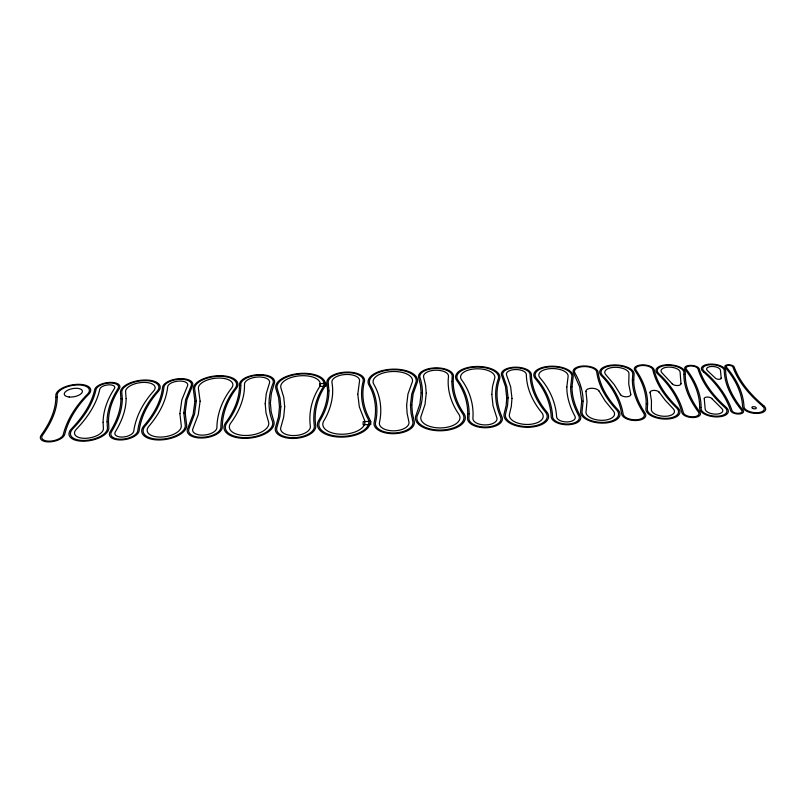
<?xml version="1.0" encoding="UTF-8"?>
<svg xmlns="http://www.w3.org/2000/svg" width="806" height="806" viewBox="0 0 806 806"><rect width="100%" height="100%" fill="white"/><g stroke="black" fill="none" stroke-linecap="round" stroke-linejoin="round"><path stroke-width="1.21" d="M711.638 398.396L721.551 408.299A8.886 4.252 7.2 0 1 716.322 414.133A8.886 4.252 7.2 0 1 705.159 408.894L704.273 398.658M672.426 384.019L662.169 373.057A9.591 4.403 5.4 0 1 668.355 367.113A9.591 4.403 5.4 0 1 680.133 372.412L680.959 383.706M658.915 391.897L665.202 400.209L673.04 408.561A11.627 5.682 5.9 0 1 665.544 416.289A11.627 5.682 5.9 0 1 651.359 409.337L651.47 400.914L650.089 392.21M620.6 394.809L614.253 384.603L605.991 374.911A12.14 5.682 4.1 0 1 614.555 367.314A12.14 5.682 4.1 0 1 628.982 374.085L628.73 384.019L630.766 394.446M598.989 390.95L605.064 400.894L613.064 410.607A14.317 7.163 4.3 0 1 602.828 420.299A14.317 7.163 4.3 0 1 586.043 411.584L587.02 401.489L585.952 391.414M721.229 378.175L720.433 370.266A6.972 3.133 6.4 0 0 711.668 366.458A6.972 3.133 6.4 0 0 707.507 370.72L715.355 378.115A3.063 1.39 6.6 0 0 719.002 379.294A3.063 1.39 6.6 0 0 721.179 377.873M704.303 398.859A3.939 1.854 6.8 0 1 707.164 397.056A3.939 1.854 6.8 0 1 711.819 398.597M680.899 383.404A4.514 2.106 5.8 0 1 677.524 385.54A4.514 2.106 5.8 0 1 672.184 383.716M650.271 392.975A4.715 2.247 5.4 0 1 653.747 390.396A4.715 2.247 5.4 0 1 659.419 392.643M630.624 393.963A5.249 2.539 4.7 0 1 626.574 396.804A5.249 2.539 4.7 0 1 620.358 394.336M585.992 391.635A6.67 3.234 3.8 0 1 591.443 388.28A6.67 3.234 3.8 0 1 599.1 391.162M107.077 421.75L107.42 427.664A18.78 8.997 -11 0 1 84.832 440.439A18.78 8.997 -11 0 1 72.742 428.913C83.381 417.83 92.7 404.662 96.055 389.429A11.415 5.179 -9.7 0 1 109.636 383.021A11.415 5.179 -9.7 0 1 118.008 388.643C111.641 398.486 107.117 409.901 107.077 421.75M120.95 398.748C120.93 410.556 116.215 421.84 110.13 431.764A15.102 7.375 -10.2 0 0 121.363 439.945A15.102 7.375 -10.2 0 0 139.156 430.726C141.121 415.977 148.536 402.396 158.359 391.404A20.079 9.269 -9 0 0 143.982 380.019A20.079 9.269 -9 0 0 120.497 392.754L120.95 398.748M185.179 412.763L186.559 424.258A22.729 11.244 -9.1 0 1 160.495 439.945A22.729 11.244 -9.1 0 1 143.942 425.79C153.321 414.909 161.019 401.781 162.6 387.273A15.223 7.093 -8 0 1 180.03 378.659A15.223 7.093 -8 0 1 192.302 386.215L186.942 399.756L185.179 412.763M196.271 401.106L194.558 414.103L189.138 428.349A16.271 8.191 -8 0 0 202.588 437.255A16.271 8.191 -8 0 0 220.894 427.2C220.955 413.105 226.516 399.433 235.11 388.381A21.117 9.994 -7.1 0 0 218.214 376.321A21.117 9.994 -7.1 0 0 194.77 389.822L196.271 401.106M270.383 402.98L271.199 412.037L273.687 420.752A25.218 12.815 -6.7 0 1 246.565 438.343A25.218 12.815 -6.7 0 1 225.811 422.475C233.921 411.624 239.765 398.436 239.463 384.674A17.661 8.423 -6 0 1 258.676 374.629A17.661 8.423 -6 0 1 274.312 383.424L271.38 393.257L270.383 402.98M284.689 406.698L283.722 416.924L280.871 427.301A14.941 7.717 -5.3 0 0 294.583 435.552A14.941 7.717 -5.3 0 0 310.36 426.243C308.486 412.662 311.962 398.617 319.367 387.152A19.858 9.612 -4.8 0 0 301.656 375.717A19.858 9.612 -4.8 0 0 281.082 388.522L283.762 397.308L284.689 406.698M327.599 390.527C327.679 401.076 324.173 411.403 318.733 420.349A26.437 13.692 -3.8 0 0 343.245 437.094A26.437 13.692 -3.8 0 0 369.329 418.536C363.163 407.373 361.189 393.902 364.433 381.52A18.87 9.148 -3.5 0 0 346.147 372.1A18.87 9.148 -3.5 0 0 326.954 382.86L327.599 390.527M421.125 392.935L419.906 403.977L416.108 415.1A24.936 12.896 -0.6 0 0 441.718 430.757A24.936 12.896 -0.6 0 0 463.873 413.387C456.387 402.768 452.005 389.6 453.486 376.543A17.5 8.463 -0.8 0 0 435.129 367.868A17.5 8.463 -0.8 0 0 418.717 377.782L420.561 385.58L421.125 392.935M508.112 397.832L507.528 405.579L505.624 413.549A20.936 10.71 2.1 0 0 528.827 426.535A20.936 10.71 2.1 0 0 545.491 412.118C536.736 401.569 530.298 388.482 530.056 374.558A13.692 6.569 1.5 0 0 514.792 367.808A13.692 6.569 1.5 0 0 502.994 375.525L506.793 386.517L508.112 397.832M581.72 400.985L580.693 411.04A19.737 9.884 4.3 0 0 603.825 423.1A19.737 9.884 4.3 0 0 617.9 409.71C608.067 399.313 599.986 386.467 598.052 372.06A12.493 5.884 3.3 0 0 583.504 365.964A12.493 5.884 3.3 0 0 573.59 372.936L579.675 386.94L581.72 400.985M632.388 379.938C632.357 391.988 637.314 403.484 643.823 413.418A10.68 5.299 5.2 0 1 635.934 419.805A10.68 5.299 5.2 0 1 623.149 414.153C620.801 399.444 612.933 386.054 602.596 375.515A15.919 7.456 4.1 0 1 613.85 365.571A15.919 7.456 4.1 0 1 632.76 374.437L632.388 379.938M179.899 413.659L181.219 425.175A17.269 8.544 -9.1 0 1 161.412 437.064A17.269 8.544 -9.1 0 1 148.818 426.344C158.359 415.161 166.167 401.68 167.668 386.809A10.135 4.725 -8 0 1 179.264 381.067A10.135 4.725 -8 0 1 187.425 386.104L181.844 399.867L179.899 413.659M183.808 412.904L185.168 424.5A21.309 10.538 -9.1 0 1 160.737 439.189A21.309 10.538 -9.1 0 1 145.211 425.931C154.631 414.969 162.359 401.761 163.92 387.152A13.904 6.478 -8 0 1 179.829 379.283A13.904 6.478 -8 0 1 191.032 386.185L185.632 399.705L183.808 412.904M240.782 385.459C240.843 398.99 235.07 411.916 227.101 422.616A23.817 12.1 -6.7 0 0 246.717 437.598A23.817 12.1 -6.7 0 0 272.327 420.994C267.582 408.995 268.146 395.262 273.033 383.404A16.362 7.798 -6 0 0 273.335 381.651L273.315 381.379A16.362 7.798 -6 0 0 262.575 375.354L262.121 375.314A16.362 7.798 -6 0 0 241.256 382.528L241.135 382.8A16.362 7.798 -6 0 0 240.762 384.553L240.782 385.459M279.491 406.698L278.493 416.853L275.602 427.17A20.341 10.508 -5.3 0 0 294.24 438.444A20.341 10.508 -5.3 0 0 315.71 425.729C313.796 412.541 317.02 398.829 324.173 387.636A24.905 12.05 -4.8 0 0 301.938 373.339A24.905 12.05 -4.8 0 0 276.115 389.358L278.624 397.741L279.491 406.698M280.841 406.698L279.904 416.642L276.972 427.2A18.931 9.783 -5.3 0 0 294.331 437.688A18.931 9.783 -5.3 0 0 314.32 425.86C312.406 412.571 315.71 398.779 322.924 387.515A23.596 11.415 -4.8 0 0 301.857 373.954A23.596 11.415 -4.8 0 0 277.405 389.137L279.984 397.761L280.841 406.698M328.919 390.759C328.959 401.277 325.463 411.554 320.053 420.49A25.046 12.977 -3.8 0 0 343.275 436.348A25.046 12.977 -3.8 0 0 367.989 418.767C361.823 407.514 359.829 393.963 363.143 381.5A17.561 8.513 -3.5 0 0 346.117 372.715A17.561 8.513 -3.5 0 0 328.254 382.739L328.919 390.759M357.783 394.245L359.335 406.909L364.201 419.442A21.087 10.921 -3.8 0 1 343.376 434.212A21.087 10.921 -3.8 0 1 323.8 420.893C330.712 409.478 334.349 395.706 331.941 382.407A13.863 6.72 -3.5 0 1 346.036 374.468A13.863 6.72 -3.5 0 1 359.476 381.419L357.783 394.245M411.816 405.025L412.4 413.135L414.143 421.075A20.2 10.518 -2.1 0 1 394.527 433.688A20.2 10.518 -2.1 0 1 374.125 422.515C377.037 409.952 375.445 396.27 368.926 385.046A24.754 12.05 -2.1 0 1 392.401 369.168A24.754 12.05 -2.1 0 1 416.873 383.334L413.095 394.013L411.816 405.025M426.243 393.207L425.014 404.471L421.266 415.634A19.606 10.135 -0.6 0 0 441.426 427.905A19.606 10.135 -0.6 0 0 458.866 414.294C451.259 403.353 446.867 389.822 448.499 376.442A12.513 6.055 -0.8 0 0 435.371 370.216A12.513 6.055 -0.8 0 0 423.654 377.329L425.598 385.339L426.243 393.207M451.904 381.49C451.783 393.016 456.035 404.239 462.573 413.619A23.555 12.181 -0.6 0 1 441.648 430.011A23.555 12.181 -0.6 0 1 417.448 415.241C422.918 403.605 424.087 389.923 420.007 377.671A16.211 7.838 -0.8 0 1 419.835 375.939L419.896 375.667A16.211 7.838 -0.8 0 1 431.16 368.866L431.704 368.785A16.211 7.838 -0.8 0 1 451.874 374.518L451.985 374.79A16.211 7.838 -0.8 0 1 452.186 376.523L451.904 381.49M467.732 413.68L467.551 418.213A17.43 8.997 0.8 0 0 486.532 427.734A17.43 8.997 0.8 0 0 501.977 416.984C496.768 405.176 495.146 391.363 499.579 379.062A22.155 10.72 0.4 0 0 475.872 366.478A22.155 10.72 0.4 0 0 456.811 380.583C463.772 390.124 467.802 401.841 467.732 413.68M566.82 387.082C566.759 397.328 570.114 407.322 574.97 416.239A9.37 4.765 3.3 0 1 567.404 421.931A9.37 4.765 3.3 0 1 556.614 416.893C555.838 402.446 549.45 388.673 539.99 377.853A14.669 7.002 2.5 0 1 551.385 368.564A14.669 7.002 2.5 0 1 568.049 376.845L566.82 387.082M570.638 387.001C570.588 397.156 573.963 407.05 578.829 415.856A13.38 6.801 3.3 0 1 568.029 424.006A13.38 6.801 3.3 0 1 552.614 416.803C551.949 402.637 545.773 389.096 536.544 378.457A18.407 8.785 2.5 0 1 550.861 366.821A18.407 8.785 2.5 0 1 571.786 377.198L570.638 387.001M699.679 407.04L699.668 408.36A14.437 6.911 7.2 0 0 717.814 416.904A14.437 6.911 7.2 0 0 726.277 407.403C714.539 396.874 703.981 384.16 699.265 368.886A7.385 3.345 5.9 0 0 690.158 365.36A7.385 3.345 5.9 0 0 685.11 369.39C693.472 380.12 699.668 393.217 699.679 407.04M122.29 398.668C122.28 410.516 117.565 421.83 111.48 431.804A13.662 6.68 -10.2 0 0 121.646 439.189A13.662 6.68 -10.2 0 0 137.745 430.857C139.75 416.007 147.256 402.345 157.15 391.273A18.74 8.644 -9 0 0 143.75 380.644A18.74 8.644 -9 0 0 121.827 392.542L122.29 398.668M200.1 401.116L198.286 414.516L193.007 428.439A12.241 6.166 -8 0 0 203.132 435.119A12.241 6.166 -8 0 0 216.905 427.583C217.056 413.186 222.829 399.272 231.634 388.029A17.359 8.211 -7.1 0 0 217.761 378.085A17.359 8.211 -7.1 0 0 198.498 389.207L200.1 401.116M265.204 403.655L265.97 412.692L268.458 421.669A19.828 10.075 -6.7 0 1 247.12 435.462A19.828 10.075 -6.7 0 1 230.768 423.019C239.019 411.856 244.913 398.305 244.49 384.21A12.634 6.025 -6 0 1 258.222 377.007A12.634 6.025 -6 0 1 269.395 383.324L266.312 393.399L265.204 403.655M370.75 421.347L370.74 424.49L363.113 424.762L363.163 421.619L370.75 421.347M406.607 405.468L407.131 413.387L408.854 421.588A14.84 7.728 -2.1 0 1 394.436 430.817A14.84 7.728 -2.1 0 1 379.435 422.646C382.326 409.72 380.543 395.686 373.783 384.22A19.737 9.612 -2.1 0 1 392.482 371.526A19.737 9.612 -2.1 0 1 411.977 382.86L407.967 394.013L406.607 405.468M410.466 405.035L411.03 413.156L412.773 421.206A18.8 9.793 -2.1 0 1 394.507 432.933A18.8 9.793 -2.1 0 1 375.505 422.546C378.417 409.891 376.775 396.119 370.196 384.835A23.445 11.415 -2.1 0 1 392.421 369.783A23.445 11.415 -2.1 0 1 415.594 383.213L411.795 393.882L410.466 405.035M469.112 413.79L468.941 418.254A16.029 8.282 0.8 0 0 486.401 426.999A16.029 8.282 0.8 0 0 500.617 417.115C495.388 405.216 493.796 391.313 498.289 378.931A20.855 10.085 0.4 0 0 475.983 367.083A20.855 10.085 0.4 0 0 458.05 380.372C465.082 390.003 469.193 401.821 469.112 413.79M491.821 394.356L493.02 405.791L496.738 417.488A12.06 6.226 0.8 0 1 486.038 424.913A12.06 6.226 0.8 0 1 472.9 418.344C473.978 404.652 469.707 390.769 461.556 379.767A17.148 8.292 0.4 0 1 476.286 368.816A17.148 8.292 0.4 0 1 494.612 378.588L492.547 386.356L491.821 394.356M583.101 401.307L582.083 411.181A18.326 9.178 4.3 0 0 603.563 422.364A18.326 9.178 4.3 0 0 616.64 409.942C606.767 399.474 598.646 386.537 596.742 372.029A11.183 5.269 3.3 0 0 583.715 366.579A11.183 5.269 3.3 0 0 574.849 372.815C579.907 381.419 583.131 391.263 583.101 401.307M633.728 379.707C633.647 391.797 638.624 403.343 645.163 413.287A12.1 6.015 5.2 0 1 636.236 420.531A12.1 6.015 5.2 0 1 621.738 414.123C619.441 399.514 611.653 386.205 601.407 375.727A17.248 8.07 4.1 0 1 613.598 364.957A17.248 8.07 4.1 0 1 634.09 374.558L633.728 379.707M647.611 403.927L647.339 408.944A15.677 7.667 5.9 0 0 666.471 418.344A15.677 7.667 5.9 0 0 676.566 407.896C665.685 397.408 656.205 384.613 652.779 369.642A8.624 3.98 4.8 0 0 642.392 365.481A8.624 3.98 4.8 0 0 636.065 370.246C642.916 380.089 647.651 391.797 647.611 403.927M685.241 374.437C685.16 388.301 691.78 401.166 699.85 412.047A9.37 4.544 6.7 0 1 693.482 417.568A9.37 4.544 6.7 0 1 681.926 412.692C678.108 397.61 668.92 384.371 657.646 373.863A14.75 6.77 5.4 0 1 667.177 364.765A14.75 6.77 5.4 0 1 685.291 372.876L685.241 374.437M108.478 421.195L108.83 427.422A20.221 9.682 -11 0 1 84.509 441.194A20.221 9.682 -11 0 1 71.502 428.762C82.081 417.76 91.37 404.672 94.735 389.55A12.755 5.783 -9.7 0 1 109.908 382.397A12.755 5.783 -9.7 0 1 119.278 388.673C113.031 398.355 108.588 409.559 108.478 421.195M506.762 397.922L506.158 405.499L504.254 413.407A22.336 11.415 2.1 0 0 529.008 427.271A22.336 11.415 2.1 0 0 546.77 411.886C538.055 401.418 531.628 388.411 531.366 374.589A15.002 7.194 1.5 0 0 514.651 367.193A15.002 7.194 1.5 0 0 501.725 375.646L505.483 386.618L506.762 397.922M511.971 398.436L511.336 406.305L509.513 413.952A16.966 8.675 2.1 0 0 528.333 424.45A16.966 8.675 2.1 0 0 541.854 412.783C532.978 402.013 526.489 388.653 526.338 374.488A9.984 4.786 1.5 0 0 515.215 369.551A9.984 4.786 1.5 0 0 506.621 375.193L510.672 386.87L511.971 398.436M571.988 386.809C571.897 396.985 575.293 406.909 580.179 415.725A14.79 7.516 3.3 0 1 568.25 424.742A14.79 7.516 3.3 0 1 551.213 416.773C550.589 402.698 544.473 389.248 535.325 378.669A19.727 9.42 2.5 0 1 550.679 366.216A19.727 9.42 2.5 0 1 573.096 377.319L571.988 386.809M646.211 403.826L645.928 408.803A17.107 8.362 5.9 0 0 666.804 419.07A17.107 8.362 5.9 0 0 677.806 407.665C666.975 397.247 657.535 384.543 654.099 369.672A9.954 4.594 4.8 0 0 642.12 364.876A9.954 4.594 4.8 0 0 634.816 370.357C641.596 380.15 646.281 391.787 646.211 403.826M701.099 407.504L701.089 408.501A12.997 6.216 7.2 0 0 717.421 416.178A12.997 6.216 7.2 0 0 725.047 407.635C713.27 397.046 702.641 384.23 697.946 368.856A6.045 2.74 5.9 0 0 690.49 365.974A6.045 2.74 5.9 0 0 686.359 369.269C694.863 380.15 701.16 393.459 701.099 407.504M57.236 397.177C57.105 411.161 50.405 424.107 42.496 435.28A10.992 5.199 -11.8 0 0 49.871 441.144A10.992 5.199 -11.8 0 0 63.281 434.535C67.16 419.049 76.338 405.368 87.501 394.164A16.332 7.325 -10.4 0 0 77.054 384.966A16.332 7.325 -10.4 0 0 57.186 395.252L57.236 397.177M103.087 422.304L103.4 428.349A14.669 7.022 -11 0 1 85.748 438.303A14.669 7.022 -11 0 1 76.288 429.326C87.078 418.022 96.498 404.592 99.823 389.086A7.597 3.446 -9.7 0 1 108.86 384.815A7.597 3.446 -9.7 0 1 114.422 388.573C107.883 398.587 103.208 410.214 103.087 422.304M126.129 398.617C126.068 410.506 121.384 421.87 115.318 431.905A9.571 4.675 -10.2 0 0 122.452 437.064A9.571 4.675 -10.2 0 0 133.725 431.24C135.871 416.087 143.589 402.184 153.734 390.92A14.931 6.891 -9 0 0 143.075 382.417A14.931 6.891 -9 0 0 125.615 391.918L126.129 398.617M55.876 397.378C55.715 411.282 49.025 424.147 41.156 435.25A12.463 5.884 -11.8 0 0 49.509 441.9A12.463 5.884 -11.8 0 0 64.712 434.404C68.52 419.019 77.608 405.428 88.69 394.295A17.692 7.939 -10.4 0 0 77.366 384.341A17.692 7.939 -10.4 0 0 55.836 395.464L55.876 397.378M683.901 374.327C683.76 388.24 690.43 401.257 698.52 412.178A7.929 3.849 6.7 0 1 693.12 416.843A7.929 3.849 6.7 0 1 683.347 412.722C679.468 397.539 670.189 384.23 658.824 373.652A13.41 6.156 5.4 0 1 667.479 365.37A13.41 6.156 5.4 0 1 683.951 372.755L683.901 374.327M194.921 401.388L193.148 414.344L187.788 428.308A17.682 8.906 -8 0 0 202.397 438.001A17.682 8.906 -8 0 0 222.285 427.069C222.325 413.075 227.816 399.484 236.329 388.512A22.437 10.619 -7.1 0 0 218.376 375.707A22.437 10.619 -7.1 0 0 193.46 390.044L194.921 401.388M326.188 383.404L325.977 386.175L319.629 386.396L319.871 383.626L326.188 383.404M763.846 405.881C751.373 395.272 739.938 382.568 734.185 367.002A4.735 2.106 6.6 0 0 728.251 364.765A4.735 2.106 6.6 0 0 725.188 367.324C734.548 378.367 741.953 391.907 742.568 406.647A11.657 5.461 8 0 0 757.519 413.438A11.657 5.461 8 0 0 763.846 405.881M762.627 406.113C750.094 395.444 738.618 382.649 732.866 366.982A3.385 1.501 6.6 0 0 728.614 365.38A3.385 1.501 6.6 0 0 726.438 367.204C735.878 378.316 743.354 391.938 744.009 406.788A10.196 4.776 8 0 0 757.086 412.722A10.196 4.776 8 0 0 762.627 406.113M704.585 371.647L704.202 371.324A10.821 4.866 6.4 0 1 710.67 364.715A10.821 4.866 6.4 0 1 724.282 370.609C724.594 385.53 732.553 399.051 741.691 410.375A5.098 2.418 7.7 0 1 738.457 413.327A5.098 2.418 7.7 0 1 732.05 410.717C726.921 395.363 716.665 382.205 704.585 371.647M703.537 371.969L703.044 371.536A12.171 5.481 6.4 0 1 710.318 364.1A12.171 5.481 6.4 0 1 725.632 370.73C725.984 385.57 733.923 399 743.021 410.244A6.559 3.113 7.7 0 1 738.87 414.042A6.559 3.113 7.7 0 1 730.619 410.687C725.581 395.484 715.476 382.437 703.537 371.969M752.844 408.491A2.237 1.048 8 0 0 756.32 408.088A2.237 1.048 8 0 0 753.147 406.698A2.237 1.048 8 0 0 752.844 408.491M69.225 397.005A9.219 4.141 -10.4 0 0 82.424 391.112A9.219 4.141 -10.4 0 0 68.359 389.882A9.219 4.141 -10.4 0 0 69.225 397.005"/></g></svg>
